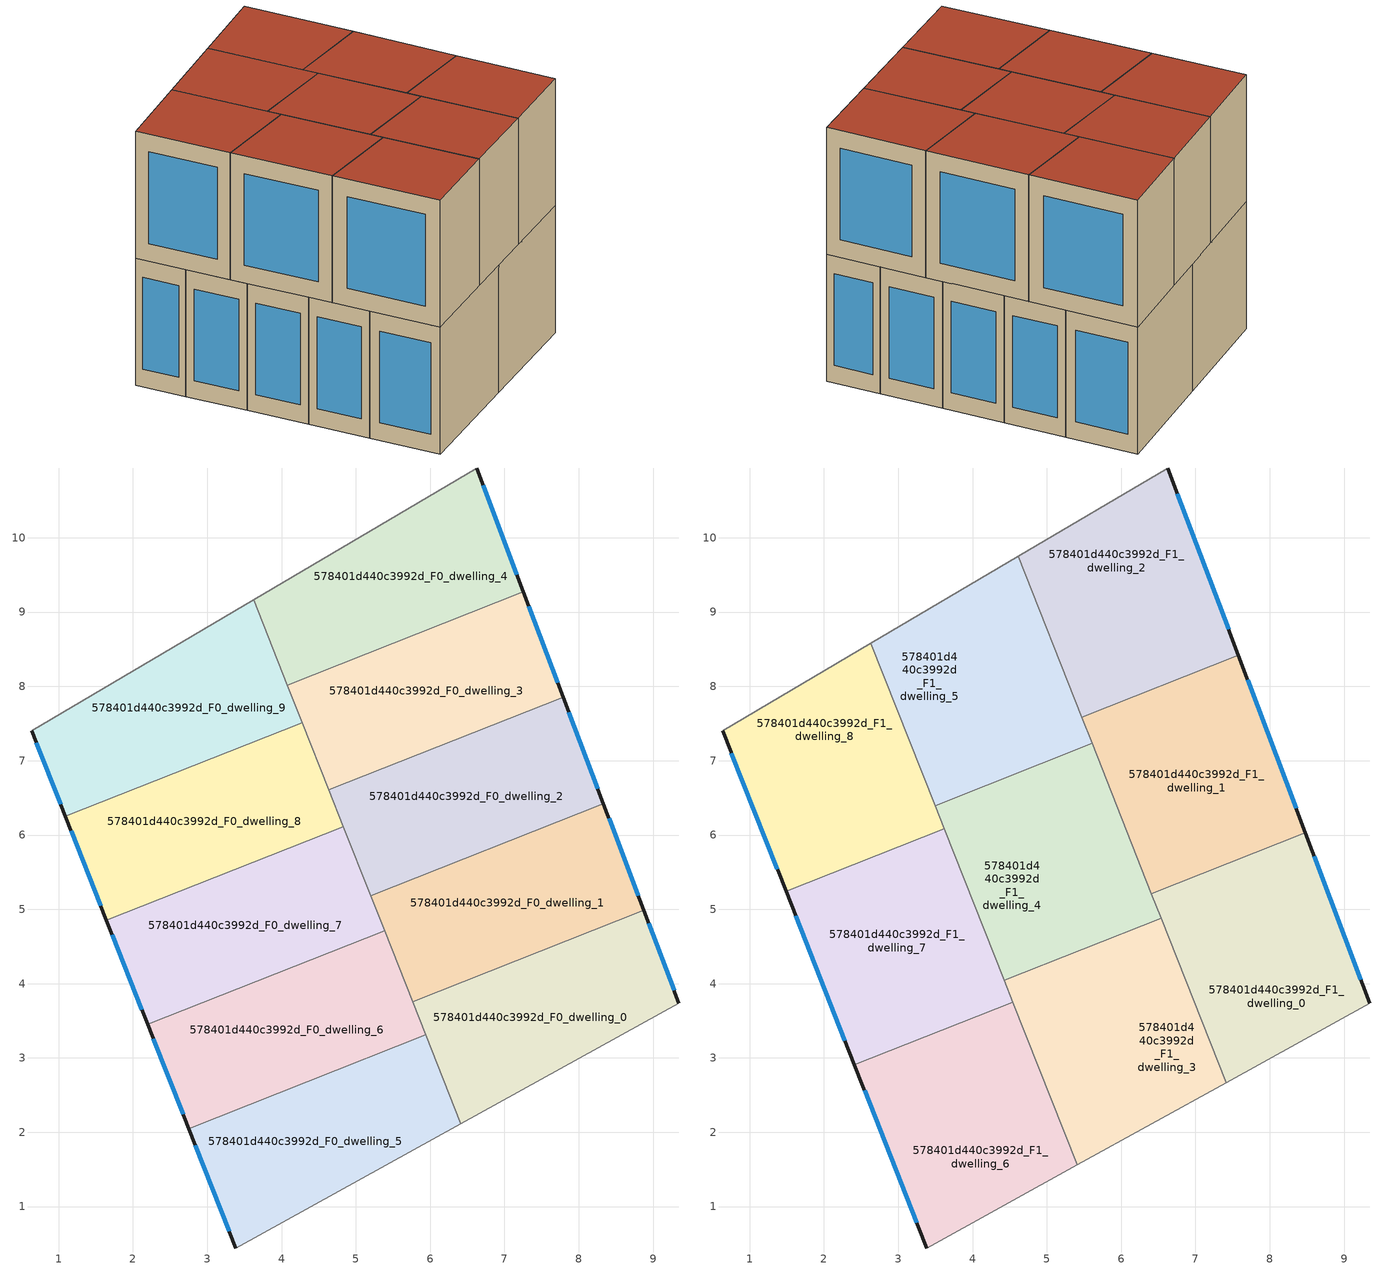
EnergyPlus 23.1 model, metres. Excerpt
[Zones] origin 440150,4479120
578401d440c3992d_F0_dwelling_0
 floor ground (EU_floor_Construction): 8.88,4.98 9.35,3.74 6.41,2.11 5.76,3.75 z0
 wall outside (EU_wall_Construction): 9.35,3.74 8.88,4.98 z0:3
 wall to 578401d440c3992d_F0_dwelling_1 (EU_wall_Construction): 8.88,4.98 5.76,3.75 z0:3
 wall adiabatic (EU_wall_Construction): 6.41,2.11 9.35,3.74 z0:3
 wall to 578401d440c3992d_F0_dwelling_5 (EU_wall_Construction): 5.94,3.31 6.41,2.11 z0:3
 wall to 578401d440c3992d_F0_dwelling_6 (EU_wall_Construction): 5.76,3.75 5.94,3.31 z0:3
 window (EU_Window_Construction): 9.28,3.91 8.94,4.81 z0.42:2.58
578401d440c3992d_F0_dwelling_1
 floor ground (EU_floor_Construction): 8.33,6.42 8.88,4.98 5.76,3.75 5.2,5.18 z0
 wall outside (EU_wall_Construction): 8.88,4.98 8.33,6.42 z0:3
 wall to 578401d440c3992d_F0_dwelling_2 (EU_wall_Construction): 8.33,6.42 5.2,5.18 z0:3
 wall to 578401d440c3992d_F0_dwelling_6 (EU_wall_Construction): 5.39,4.71 5.76,3.75 z0:3
 wall to 578401d440c3992d_F0_dwelling_7 (EU_wall_Construction): 5.2,5.18 5.39,4.71 z0:3
 window (EU_Window_Construction): 8.8,5.18 8.41,6.22 z0.42:2.58
578401d440c3992d_F0_dwelling_2
 floor ground (EU_floor_Construction): 7.79,7.85 8.33,6.42 5.2,5.18 4.64,6.61 z0
 wall outside (EU_wall_Construction): 8.33,6.42 7.79,7.85 z0:3
 wall to 578401d440c3992d_F0_dwelling_3 (EU_wall_Construction): 7.79,7.85 4.64,6.61 z0:3
 wall to 578401d440c3992d_F0_dwelling_7 (EU_wall_Construction): 4.83,6.11 5.2,5.18 z0:3
 wall to 578401d440c3992d_F0_dwelling_8 (EU_wall_Construction): 4.64,6.61 4.83,6.11 z0:3
 window (EU_Window_Construction): 8.26,6.62 7.87,7.65 z0.42:2.58
578401d440c3992d_F0_dwelling_3
 floor ground (EU_floor_Construction): 7.26,9.27 7.79,7.85 4.64,6.61 4.08,8.02 z0
 wall outside (EU_wall_Construction): 7.79,7.85 7.26,9.27 z0:3
 wall to 578401d440c3992d_F0_dwelling_4 (EU_wall_Construction): 7.26,9.27 4.08,8.02 z0:3
 wall to 578401d440c3992d_F0_dwelling_8 (EU_wall_Construction): 4.28,7.51 4.64,6.61 z0:3
 wall to 578401d440c3992d_F0_dwelling_9 (EU_wall_Construction): 4.08,8.02 4.28,7.51 z0:3
 window (EU_Window_Construction): 7.72,8.05 7.33,9.08 z0.42:2.58
 ceiling adiabatic (EU_roof_Construction): 7.79,7.85 7.26,9.27 5.13,8.43 5.47,7.59 7.58,8.42 z3; 5.69,7.02 5.61,7.23 4.55,6.82 4.64,6.61 z3
578401d440c3992d_F0_dwelling_4
 floor ground (EU_floor_Construction): 6.62,10.94 7.26,9.27 4.08,8.02 3.62,9.17 z0
 wall outside (EU_wall_Construction): 7.26,9.27 6.62,10.94 z0:3
 wall adiabatic (EU_wall_Construction): 6.62,10.94 3.62,9.17 z0:3
 wall to 578401d440c3992d_F0_dwelling_9 (EU_wall_Construction): 3.62,9.17 4.08,8.02 z0:3
 window (EU_Window_Construction): 7.17,9.5 6.71,10.71 z0.42:2.58
578401d440c3992d_F0_dwelling_5
 floor ground (EU_floor_Construction): 5.94,3.31 6.41,2.11 3.39,0.44 2.75,2.05 z0
 wall outside (EU_wall_Construction): 2.75,2.05 3.39,0.44 z0:3
 wall to 578401d440c3992d_F0_dwelling_6 (EU_wall_Construction): 5.94,3.31 2.75,2.05 z0:3
 wall adiabatic (EU_wall_Construction): 3.39,0.44 6.41,2.11 z0:3
 window (EU_Window_Construction): 2.84,1.83 3.3,0.67 z0.42:2.58
578401d440c3992d_F0_dwelling_6
 floor ground (EU_floor_Construction): 5.39,4.71 5.94,3.31 2.75,2.05 2.2,3.45 z0
 wall outside (EU_wall_Construction): 2.2,3.45 2.75,2.05 z0:3
 wall to 578401d440c3992d_F0_dwelling_7 (EU_wall_Construction): 5.39,4.71 2.2,3.45 z0:3
 window (EU_Window_Construction): 2.27,3.26 2.67,2.24 z0.42:2.58
 ceiling adiabatic (EU_roof_Construction): 4.88,2.89 4.42,4.05 5.48,4.46 5.39,4.71 4.33,4.29 z3
578401d440c3992d_F0_dwelling_7
 floor ground (EU_floor_Construction): 4.83,6.11 5.39,4.71 2.2,3.45 1.64,4.85 z0
 wall outside (EU_wall_Construction): 1.64,4.85 2.2,3.45 z0:3
 wall to 578401d440c3992d_F0_dwelling_8 (EU_wall_Construction): 4.83,6.11 1.64,4.85 z0:3
 window (EU_Window_Construction): 1.72,4.66 2.12,3.65 z0.42:2.58
 ceiling adiabatic (EU_roof_Construction): 5.39,4.71 4.83,6.11 3.77,5.69 4.33,4.29 z3
578401d440c3992d_F0_dwelling_8
 floor ground (EU_floor_Construction): 4.28,7.51 4.83,6.11 1.64,4.85 1.09,6.25 z0
 wall outside (EU_wall_Construction): 1.09,6.25 1.64,4.85 z0:3
 wall to 578401d440c3992d_F0_dwelling_9 (EU_wall_Construction): 4.28,7.51 1.09,6.25 z0:3
 window (EU_Window_Construction): 1.17,6.06 1.57,5.05 z0.42:2.58
578401d440c3992d_F0_dwelling_9
 floor ground (EU_floor_Construction): 3.62,9.17 4.28,7.51 1.09,6.25 0.64,7.4 z0
 wall outside (EU_wall_Construction): 0.64,7.4 1.09,6.25 z0:3
 wall adiabatic (EU_wall_Construction): 3.62,9.17 0.64,7.4 z0:3
 window (EU_Window_Construction): 0.7,7.24 1.03,6.41 z0.42:2.58
578401d440c3992d_F1_dwelling_0
 floor to 578401d440c3992d_F0_dwelling_0 (EU_floor_Construction): 8.88,4.98 9.35,3.74 7.41,2.67 6.82,4.17 z3
 floor to 578401d440c3992d_F0_dwelling_1 (EU_floor_Construction): 8.48,6.03 8.88,4.98 6.82,4.17 6.41,5.21 z3
 wall outside (EU_wall_Construction): 9.35,3.74 8.48,6.03 z3:6
 wall to 578401d440c3992d_F1_dwelling_1 (EU_wall_Construction): 8.48,6.03 6.41,5.21 z3:6
 wall adiabatic (EU_wall_Construction): 7.41,2.67 9.35,3.74 z3:6
 wall to 578401d440c3992d_F1_dwelling_3 (EU_wall_Construction): 6.54,4.88 7.41,2.67 z3:6
 wall to 578401d440c3992d_F1_dwelling_4 (EU_wall_Construction): 6.41,5.21 6.54,4.88 z3:6
 window (EU_Window_Construction): 9.23,4.05 8.6,5.71 z3.42:5.58
 roof outside (EU_roof_Construction): 9.35,3.74 8.48,6.03 6.41,5.21 7.41,2.67 z6
578401d440c3992d_F1_dwelling_1
 floor to 578401d440c3992d_F0_dwelling_1 (EU_floor_Construction): 8.33,6.42 8.48,6.03 6.41,5.21 6.25,5.6 z3
 floor to 578401d440c3992d_F0_dwelling_2 (EU_floor_Construction): 7.79,7.85 8.33,6.42 6.25,5.6 5.69,7.02 z3
 floor to 578401d440c3992d_F0_dwelling_3 (EU_floor_Construction): 7.58,8.42 7.79,7.85 5.69,7.02 5.47,7.59 z3
 wall outside (EU_wall_Construction): 8.48,6.03 7.58,8.42 z3:6
 wall to 578401d440c3992d_F1_dwelling_2 (EU_wall_Construction): 7.58,8.42 5.47,7.59 z3:6
 wall to 578401d440c3992d_F1_dwelling_4 (EU_wall_Construction): 5.61,7.23 6.41,5.21 z3:6
 wall to 578401d440c3992d_F1_dwelling_5 (EU_wall_Construction): 5.47,7.59 5.61,7.23 z3:6
 window (EU_Window_Construction): 8.35,6.36 7.7,8.09 z3.42:5.58
 roof outside (EU_roof_Construction): 8.48,6.03 7.58,8.42 5.47,7.59 6.41,5.21 z6
578401d440c3992d_F1_dwelling_2
 floor to 578401d440c3992d_F0_dwelling_4 (EU_floor_Construction): 6.62,10.94 7.25,9.27 5.13,8.43 4.61,9.75 z3
 floor adiabatic (EU_floor_Construction): 7.25,9.27 7.58,8.42 5.47,7.59 5.13,8.43 z3
 wall outside (EU_wall_Construction): 7.58,8.42 6.62,10.94 z3:6
 wall adiabatic (EU_wall_Construction): 6.62,10.94 4.61,9.75 z3:6
 wall to 578401d440c3992d_F1_dwelling_5 (EU_wall_Construction): 4.61,9.75 5.47,7.59 z3:6
 window (EU_Window_Construction): 7.44,8.77 6.76,10.59 z3.42:5.58
 roof outside (EU_roof_Construction): 7.58,8.42 6.62,10.94 4.61,9.75 5.47,7.59 z6
578401d440c3992d_F1_dwelling_3
 floor to 578401d440c3992d_F0_dwelling_5 (EU_floor_Construction): 5.94,3.31 6.41,2.11 5.41,1.56 4.88,2.89 z3
 floor to 578401d440c3992d_F0_dwelling_0 (EU_floor_Construction): 6.82,4.17 7.41,2.67 6.41,2.11 5.76,3.75 z3
 floor to 578401d440c3992d_F0_dwelling_1 (EU_floor_Construction): 6.54,4.88 6.82,4.17 5.76,3.75 5.48,4.46 z3
 floor to 578401d440c3992d_F0_dwelling_6 (EU_floor_Construction): 5.48,4.46 5.94,3.31 4.88,2.89 4.42,4.05 z3
 wall to 578401d440c3992d_F1_dwelling_4 (EU_wall_Construction): 6.54,4.88 4.42,4.05 z3:6
 wall adiabatic (EU_wall_Construction): 5.41,1.56 7.41,2.67 z3:6
 wall to 578401d440c3992d_F1_dwelling_6 (EU_wall_Construction): 4.54,3.75 5.41,1.56 z3:6
 wall to 578401d440c3992d_F1_dwelling_7 (EU_wall_Construction): 4.43,4.05 4.54,3.75 z3:6
 roof outside (EU_roof_Construction): 7.41,2.67 6.54,4.88 4.42,4.05 5.41,1.56 z6
578401d440c3992d_F1_dwelling_4
 floor to 578401d440c3992d_F0_dwelling_2 (EU_floor_Construction): 5.69,7.02 6.25,5.6 5.2,5.18 4.64,6.61 z3
 floor to 578401d440c3992d_F0_dwelling_8 (EU_floor_Construction): 4.55,6.82 4.83,6.11 3.77,5.69 3.5,6.4 z3
 floor adiabatic (EU_floor_Construction): 5.61,7.23 5.69,7.02 4.64,6.61 4.55,6.82 z3; 4.83,6.11 4.64,6.59 5.48,4.46 4.42,4.05 3.77,5.69 z3
 floor to 578401d440c3992d_F0_dwelling_1 (EU_floor_Construction): 6.25,5.6 6.54,4.88 5.48,4.46 5.2,5.18 z3
 wall to 578401d440c3992d_F1_dwelling_5 (EU_wall_Construction): 5.61,7.23 3.5,6.4 z3:6
 wall to 578401d440c3992d_F1_dwelling_7 (EU_wall_Construction): 3.62,6.08 4.42,4.05 z3:6
 wall to 578401d440c3992d_F1_dwelling_8 (EU_wall_Construction): 3.5,6.4 3.62,6.08 z3:6
 roof outside (EU_roof_Construction): 6.54,4.88 5.61,7.23 3.5,6.4 4.42,4.05 z6
578401d440c3992d_F1_dwelling_5
 floor to 578401d440c3992d_F0_dwelling_9 (EU_floor_Construction): 3.62,9.17 4.28,7.51 3.22,7.09 2.63,8.58 z3
 floor to 578401d440c3992d_F0_dwelling_4 (EU_floor_Construction): 4.61,9.75 5.13,8.43 4.08,8.02 3.62,9.17 z3
 floor to 578401d440c3992d_F0_dwelling_3 (EU_floor_Construction): 5.13,8.43 5.61,7.23 4.55,6.82 4.08,8.02 z3
 floor to 578401d440c3992d_F0_dwelling_8 (EU_floor_Construction): 4.28,7.51 4.55,6.82 3.5,6.4 3.22,7.09 z3
 wall adiabatic (EU_wall_Construction): 4.61,9.75 2.63,8.58 z3:6
 wall to 578401d440c3992d_F1_dwelling_8 (EU_wall_Construction): 2.63,8.58 3.5,6.4 z3:6
 roof outside (EU_roof_Construction): 5.61,7.23 4.61,9.75 2.63,8.58 3.5,6.4 z6
578401d440c3992d_F1_dwelling_6
 floor to 578401d440c3992d_F0_dwelling_5 (EU_floor_Construction): 4.88,2.89 5.41,1.56 3.39,0.44 2.75,2.05 z3
 floor to 578401d440c3992d_F0_dwelling_6 (EU_floor_Construction): 4.54,3.75 4.88,2.89 2.75,2.05 2.41,2.91 z3
 wall outside (EU_wall_Construction): 2.41,2.91 3.39,0.44 z3:6
 wall to 578401d440c3992d_F1_dwelling_7 (EU_wall_Construction): 4.54,3.75 2.41,2.91 z3:6
 wall adiabatic (EU_wall_Construction): 3.39,0.44 5.41,1.56 z3:6
 window (EU_Window_Construction): 2.55,2.57 3.25,0.78 z3.42:5.58
 roof outside (EU_roof_Construction): 5.41,1.56 4.54,3.75 2.41,2.91 3.39,0.44 z6
578401d440c3992d_F1_dwelling_7
 floor to 578401d440c3992d_F0_dwelling_7 (EU_floor_Construction): 3.77,5.69 4.33,4.29 2.2,3.45 1.64,4.85 z3
 floor to 578401d440c3992d_F0_dwelling_6 (EU_floor_Construction): 4.33,4.29 4.54,3.75 2.41,2.91 2.2,3.45 z3
 floor to 578401d440c3992d_F0_dwelling_8 (EU_floor_Construction): 3.62,6.08 3.77,5.69 1.64,4.85 1.49,5.24 z3
 wall outside (EU_wall_Construction): 1.49,5.24 2.41,2.91 z3:6
 wall to 578401d440c3992d_F1_dwelling_8 (EU_wall_Construction): 3.62,6.08 1.49,5.24 z3:6
 window (EU_Window_Construction): 1.62,4.92 2.28,3.23 z3.42:5.58
 roof outside (EU_roof_Construction): 4.54,3.75 3.62,6.08 1.49,5.24 2.41,2.91 z6
578401d440c3992d_F1_dwelling_8
 floor to 578401d440c3992d_F0_dwelling_8 (EU_floor_Construction): 3.22,7.09 3.62,6.08 1.49,5.24 1.09,6.25 z3
 floor to 578401d440c3992d_F0_dwelling_9 (EU_floor_Construction): 2.63,8.58 3.22,7.09 1.09,6.25 0.64,7.4 z3
 wall outside (EU_wall_Construction): 0.64,7.4 1.49,5.24 z3:6
 wall adiabatic (EU_wall_Construction): 2.63,8.58 0.64,7.4 z3:6
 window (EU_Window_Construction): 0.75,7.1 1.37,5.54 z3.42:5.58
 roof outside (EU_roof_Construction): 3.62,6.08 2.63,8.58 0.64,7.4 1.49,5.24 z6
[Building]
EU S2 Campaign: North Axis=0; Terrain=City; Solar Distribution=FullExterior
[Site:Location]
Madrid: Latitude=40.5; Longitude=-3.5; Time Zone=1; Elevation=609
[SizingPeriod:WeatherFileDays]
AnnualSizingPeriod: Begin Month=1; Begin Day of Month=1; End Month=12; End Day of Month=31; Day of Week for Start Day=Monday; Use Weather File Daylight Saving Period=No; Use Weather File Rain and Snow Indicators=No
[MATERIAL]
EU_InternalMass_Material: Roughness=MediumRough; Thickness=0.1; Conductivity=1; Density=1800; Specific Heat=900; Thermal Absorptance=0.9; Solar Absorptance=0.7; Visible Absorptance=0.7
[MATERIAL:NOMASS] Roughness=MediumRough; Thermal Absorptance=0.9; Solar Absorptance=0.7; Visible Absorptance=0.7
Name | Thermal Resistance
EU_wall_NoMass | 1.60022
EU_roof_NoMass | 1.57597
EU_floor_NoMass | 0.470652
[WINDOWMATERIAL:SIMPLEGLAZINGSYSTEM]
EU_Window_SimpleGlazing: UFactor=3.28802; Solar Heat Gain Coefficient=0.85; Visible Transmittance=0.85
[CONSTRUCTION]
EU_wall_Construction: EU_wall_NoMass
EU_roof_Construction: EU_roof_NoMass
EU_floor_Construction: EU_floor_NoMass
EU_InternalMass_Construction: EU_InternalMass_Material
EU_Window_Construction: EU_Window_SimpleGlazing
[ZONE] Type=1; Multiplier=1; Ceiling Height=autocalculate; Floor Area=autocalculate; Part of Total Floor Area=Yes
Name | Volume
578401d440c3992d_F0_dwelling_0 | 15.5043
578401d440c3992d_F1_dwelling_0 | 17.2203
578401d440c3992d_F0_dwelling_1 | 15.4955
578401d440c3992d_F1_dwelling_1 | 17.2185
578401d440c3992d_F0_dwelling_2 | 15.4933
578401d440c3992d_F1_dwelling_2 | 17.2192
578401d440c3992d_F0_dwelling_3 | 15.5061
578401d440c3992d_F1_dwelling_3 | 17.217
578401d440c3992d_F0_dwelling_4 | 15.5002
578401d440c3992d_F1_dwelling_4 | 17.2247
578401d440c3992d_F0_dwelling_5 | 15.4988
578401d440c3992d_F1_dwelling_5 | 17.2277
578401d440c3992d_F0_dwelling_6 | 15.5068
578401d440c3992d_F1_dwelling_6 | 17.2214
578401d440c3992d_F0_dwelling_7 | 15.4973
578401d440c3992d_F1_dwelling_7 | 17.2148
578401d440c3992d_F0_dwelling_8 | 15.4937
578401d440c3992d_F1_dwelling_8 | 17.2174
578401d440c3992d_F0_dwelling_9 | 15.5013
[INTERNALMASS] Construction=EU_InternalMass_Construction
Name | Zone or ZoneList | Surface Area
578401d440c3992d_F0_dwelling_0_EU_InternalMass | 578401d440c3992d_F0_dwelling_0 | 5.16824
578401d440c3992d_F0_dwelling_1_EU_InternalMass | 578401d440c3992d_F0_dwelling_1 | 5.16504
578401d440c3992d_F0_dwelling_2_EU_InternalMass | 578401d440c3992d_F0_dwelling_2 | 5.16454
578401d440c3992d_F0_dwelling_3_EU_InternalMass | 578401d440c3992d_F0_dwelling_3 | 5.16858
578401d440c3992d_F0_dwelling_4_EU_InternalMass | 578401d440c3992d_F0_dwelling_4 | 5.16668
578401d440c3992d_F0_dwelling_5_EU_InternalMass | 578401d440c3992d_F0_dwelling_5 | 5.16632
578401d440c3992d_F0_dwelling_6_EU_InternalMass | 578401d440c3992d_F0_dwelling_6 | 5.16902
578401d440c3992d_F0_dwelling_7_EU_InternalMass | 578401d440c3992d_F0_dwelling_7 | 5.16583
578401d440c3992d_F0_dwelling_8_EU_InternalMass | 578401d440c3992d_F0_dwelling_8 | 5.16457
578401d440c3992d_F0_dwelling_9_EU_InternalMass | 578401d440c3992d_F0_dwelling_9 | 5.16716
578401d440c3992d_F1_dwelling_0_EU_InternalMass | 578401d440c3992d_F1_dwelling_0 | 5.7401
578401d440c3992d_F1_dwelling_1_EU_InternalMass | 578401d440c3992d_F1_dwelling_1 | 5.73961
578401d440c3992d_F1_dwelling_2_EU_InternalMass | 578401d440c3992d_F1_dwelling_2 | 5.73971
578401d440c3992d_F1_dwelling_3_EU_InternalMass | 578401d440c3992d_F1_dwelling_3 | 5.73892
578401d440c3992d_F1_dwelling_4_EU_InternalMass | 578401d440c3992d_F1_dwelling_4 | 5.74162
578401d440c3992d_F1_dwelling_5_EU_InternalMass | 578401d440c3992d_F1_dwelling_5 | 5.74249
578401d440c3992d_F1_dwelling_6_EU_InternalMass | 578401d440c3992d_F1_dwelling_6 | 5.74024
578401d440c3992d_F1_dwelling_7_EU_InternalMass | 578401d440c3992d_F1_dwelling_7 | 5.73838
578401d440c3992d_F1_dwelling_8_EU_InternalMass | 578401d440c3992d_F1_dwelling_8 | 5.73915
[OTHEREQUIPMENT] Fuel Type=Electricity; Design Level Calculation Method=Watts/Area; Power per Zone Floor Area=1; Fraction Latent=0; Fraction Radiant=0; Fraction Lost=0; Carbon Dioxide Generation Rate=0; EndUse Subcategory=EU_Step8_InternalGains
Name | Zone or ZoneList or Space or SpaceList | Schedule
EU_Step8_InternalGain_578401d440c3992d_F0_dwelling_0_f000 | 578401d440c3992d_F0_dwelling_0 | EU_Step8_GainSchedule_578401d440c3992d_F0_dwelling_0_f000
EU_Step8_InternalGain_578401d440c3992d_F0_dwelling_1_f000 | 578401d440c3992d_F0_dwelling_1 | EU_Step8_GainSchedule_578401d440c3992d_F0_dwelling_1_f000
EU_Step8_InternalGain_578401d440c3992d_F0_dwelling_2_f000 | 578401d440c3992d_F0_dwelling_2 | EU_Step8_GainSchedule_578401d440c3992d_F0_dwelling_2_f000
EU_Step8_InternalGain_578401d440c3992d_F0_dwelling_3_f000 | 578401d440c3992d_F0_dwelling_3 | EU_Step8_GainSchedule_578401d440c3992d_F0_dwelling_3_f000
EU_Step8_InternalGain_578401d440c3992d_F0_dwelling_4_f000 | 578401d440c3992d_F0_dwelling_4 | EU_Step8_GainSchedule_578401d440c3992d_F0_dwelling_4_f000
EU_Step8_InternalGain_578401d440c3992d_F0_dwelling_5_f000 | 578401d440c3992d_F0_dwelling_5 | EU_Step8_GainSchedule_578401d440c3992d_F0_dwelling_5_f000
EU_Step8_InternalGain_578401d440c3992d_F0_dwelling_6_f000 | 578401d440c3992d_F0_dwelling_6 | EU_Step8_GainSchedule_578401d440c3992d_F0_dwelling_6_f000
EU_Step8_InternalGain_578401d440c3992d_F0_dwelling_7_f000 | 578401d440c3992d_F0_dwelling_7 | EU_Step8_GainSchedule_578401d440c3992d_F0_dwelling_7_f000
EU_Step8_InternalGain_578401d440c3992d_F0_dwelling_8_f000 | 578401d440c3992d_F0_dwelling_8 | EU_Step8_GainSchedule_578401d440c3992d_F0_dwelling_8_f000
EU_Step8_InternalGain_578401d440c3992d_F0_dwelling_9_f000 | 578401d440c3992d_F0_dwelling_9 | EU_Step8_GainSchedule_578401d440c3992d_F0_dwelling_9_f000
EU_Step8_InternalGain_578401d440c3992d_F1_dwelling_0_f000 | 578401d440c3992d_F1_dwelling_0 | EU_Step8_GainSchedule_578401d440c3992d_F1_dwelling_0_f000
EU_Step8_InternalGain_578401d440c3992d_F1_dwelling_1_f000 | 578401d440c3992d_F1_dwelling_1 | EU_Step8_GainSchedule_578401d440c3992d_F1_dwelling_1_f000
EU_Step8_InternalGain_578401d440c3992d_F1_dwelling_2_f000 | 578401d440c3992d_F1_dwelling_2 | EU_Step8_GainSchedule_578401d440c3992d_F1_dwelling_2_f000
EU_Step8_InternalGain_578401d440c3992d_F1_dwelling_3_f000 | 578401d440c3992d_F1_dwelling_3 | EU_Step8_GainSchedule_578401d440c3992d_F1_dwelling_3_f000
EU_Step8_InternalGain_578401d440c3992d_F1_dwelling_4_f000 | 578401d440c3992d_F1_dwelling_4 | EU_Step8_GainSchedule_578401d440c3992d_F1_dwelling_4_f000
EU_Step8_InternalGain_578401d440c3992d_F1_dwelling_5_f000 | 578401d440c3992d_F1_dwelling_5 | EU_Step8_GainSchedule_578401d440c3992d_F1_dwelling_5_f000
EU_Step8_InternalGain_578401d440c3992d_F1_dwelling_6_f000 | 578401d440c3992d_F1_dwelling_6 | EU_Step8_GainSchedule_578401d440c3992d_F1_dwelling_6_f000
EU_Step8_InternalGain_578401d440c3992d_F1_dwelling_7_f000 | 578401d440c3992d_F1_dwelling_7 | EU_Step8_GainSchedule_578401d440c3992d_F1_dwelling_7_f000
EU_Step8_InternalGain_578401d440c3992d_F1_dwelling_8_f000 | 578401d440c3992d_F1_dwelling_8 | EU_Step8_GainSchedule_578401d440c3992d_F1_dwelling_8_f000
[ZONEVENTILATION:DESIGNFLOWRATE] Schedule=EU_AlwaysOn; Design Flow Rate Calculation Method=AirChanges/Hour; Air Changes per Hour=0.480704; Ventilation Type=Natural; Fan Pressure Rise=0; Fan Total Efficiency=1; Constant Term Coefficient=1; Temperature Term Coefficient=0; Velocity Term Coefficient=0; Velocity Squared Term Coefficient=0; Minimum Indoor Temperature=-100; Maximum Indoor Temperature=100; Delta Temperature=-100; Minimum Outdoor Temperature=-100; Maximum Outdoor Temperature=100; Maximum Wind Speed=40
Name | Zone or ZoneList or Space or SpaceList
EU_ConstantAir_578401d440c3992d_F0_dwelling_0 | 578401d440c3992d_F0_dwelling_0
EU_ConstantAir_578401d440c3992d_F0_dwelling_1 | 578401d440c3992d_F0_dwelling_1
EU_ConstantAir_578401d440c3992d_F0_dwelling_2 | 578401d440c3992d_F0_dwelling_2
EU_ConstantAir_578401d440c3992d_F0_dwelling_3 | 578401d440c3992d_F0_dwelling_3
EU_ConstantAir_578401d440c3992d_F0_dwelling_4 | 578401d440c3992d_F0_dwelling_4
EU_ConstantAir_578401d440c3992d_F0_dwelling_5 | 578401d440c3992d_F0_dwelling_5
EU_ConstantAir_578401d440c3992d_F0_dwelling_6 | 578401d440c3992d_F0_dwelling_6
EU_ConstantAir_578401d440c3992d_F0_dwelling_7 | 578401d440c3992d_F0_dwelling_7
EU_ConstantAir_578401d440c3992d_F0_dwelling_8 | 578401d440c3992d_F0_dwelling_8
EU_ConstantAir_578401d440c3992d_F0_dwelling_9 | 578401d440c3992d_F0_dwelling_9
EU_ConstantAir_578401d440c3992d_F1_dwelling_0 | 578401d440c3992d_F1_dwelling_0
EU_ConstantAir_578401d440c3992d_F1_dwelling_1 | 578401d440c3992d_F1_dwelling_1
EU_ConstantAir_578401d440c3992d_F1_dwelling_2 | 578401d440c3992d_F1_dwelling_2
EU_ConstantAir_578401d440c3992d_F1_dwelling_3 | 578401d440c3992d_F1_dwelling_3
EU_ConstantAir_578401d440c3992d_F1_dwelling_4 | 578401d440c3992d_F1_dwelling_4
EU_ConstantAir_578401d440c3992d_F1_dwelling_5 | 578401d440c3992d_F1_dwelling_5
EU_ConstantAir_578401d440c3992d_F1_dwelling_6 | 578401d440c3992d_F1_dwelling_6
EU_ConstantAir_578401d440c3992d_F1_dwelling_7 | 578401d440c3992d_F1_dwelling_7
EU_ConstantAir_578401d440c3992d_F1_dwelling_8 | 578401d440c3992d_F1_dwelling_8
[HVACTEMPLATE:THERMOSTAT] Constant Heating Setpoint=20; Constant Cooling Setpoint=50
EU_HeatOnly_578401d440c3992d_F0_dwelling_0; EU_HeatOnly_578401d440c3992d_F0_dwelling_1; EU_HeatOnly_578401d440c3992d_F0_dwelling_2; EU_HeatOnly_578401d440c3992d_F0_dwelling_3; EU_HeatOnly_578401d440c3992d_F0_dwelling_4; EU_HeatOnly_578401d440c3992d_F0_dwelling_5; EU_HeatOnly_578401d440c3992d_F0_dwelling_6; EU_HeatOnly_578401d440c3992d_F0_dwelling_7; EU_HeatOnly_578401d440c3992d_F0_dwelling_8; EU_HeatOnly_578401d440c3992d_F0_dwelling_9; EU_HeatOnly_578401d440c3992d_F1_dwelling_0; EU_HeatOnly_578401d440c3992d_F1_dwelling_1; EU_HeatOnly_578401d440c3992d_F1_dwelling_2; EU_HeatOnly_578401d440c3992d_F1_dwelling_3; EU_HeatOnly_578401d440c3992d_F1_dwelling_4; EU_HeatOnly_578401d440c3992d_F1_dwelling_5; EU_HeatOnly_578401d440c3992d_F1_dwelling_6; EU_HeatOnly_578401d440c3992d_F1_dwelling_7; EU_HeatOnly_578401d440c3992d_F1_dwelling_8
[HVACTEMPLATE:ZONE:IDEALLOADSAIRSYSTEM] System Availability Schedule=EU_AlwaysOn; Maximum Heating Supply Air Temperature=50; Minimum Cooling Supply Air Temperature=13; Maximum Heating Supply Air Humidity Ratio=0.0156; Minimum Cooling Supply Air Humidity Ratio=0.0077; Heating Limit=NoLimit; Cooling Limit=NoLimit; Heating Availability Schedule=EU_AlwaysOn; Cooling Availability Schedule=EU_CoolingOff; Dehumidification Control Type=ConstantSensibleHeatRatio; Cooling Sensible Heat Ratio=0.7; Dehumidification Setpoint=60; Humidification Control Type=None; Humidification Setpoint=30; Outdoor Air Method=None; Outdoor Air Flow Rate per Person=0.00944; Outdoor Air Flow Rate per Zone Floor Area=0; Outdoor Air Flow Rate per Zone=0; Demand Controlled Ventilation Type=None; Outdoor Air Economizer Type=NoEconomizer; Heat Recovery Type=None; Sensible Heat Recovery Effectiveness=0.7; Latent Heat Recovery Effectiveness=0.65
Name | Template Thermostat
578401d440c3992d_F0_dwelling_0 | EU_HeatOnly_578401d440c3992d_F0_dwelling_0
578401d440c3992d_F0_dwelling_1 | EU_HeatOnly_578401d440c3992d_F0_dwelling_1
578401d440c3992d_F0_dwelling_2 | EU_HeatOnly_578401d440c3992d_F0_dwelling_2
578401d440c3992d_F0_dwelling_3 | EU_HeatOnly_578401d440c3992d_F0_dwelling_3
578401d440c3992d_F0_dwelling_4 | EU_HeatOnly_578401d440c3992d_F0_dwelling_4
578401d440c3992d_F0_dwelling_5 | EU_HeatOnly_578401d440c3992d_F0_dwelling_5
578401d440c3992d_F0_dwelling_6 | EU_HeatOnly_578401d440c3992d_F0_dwelling_6
578401d440c3992d_F0_dwelling_7 | EU_HeatOnly_578401d440c3992d_F0_dwelling_7
578401d440c3992d_F0_dwelling_8 | EU_HeatOnly_578401d440c3992d_F0_dwelling_8
578401d440c3992d_F0_dwelling_9 | EU_HeatOnly_578401d440c3992d_F0_dwelling_9
578401d440c3992d_F1_dwelling_0 | EU_HeatOnly_578401d440c3992d_F1_dwelling_0
578401d440c3992d_F1_dwelling_1 | EU_HeatOnly_578401d440c3992d_F1_dwelling_1
578401d440c3992d_F1_dwelling_2 | EU_HeatOnly_578401d440c3992d_F1_dwelling_2
578401d440c3992d_F1_dwelling_3 | EU_HeatOnly_578401d440c3992d_F1_dwelling_3
578401d440c3992d_F1_dwelling_4 | EU_HeatOnly_578401d440c3992d_F1_dwelling_4
578401d440c3992d_F1_dwelling_5 | EU_HeatOnly_578401d440c3992d_F1_dwelling_5
578401d440c3992d_F1_dwelling_6 | EU_HeatOnly_578401d440c3992d_F1_dwelling_6
578401d440c3992d_F1_dwelling_7 | EU_HeatOnly_578401d440c3992d_F1_dwelling_7
578401d440c3992d_F1_dwelling_8 | EU_HeatOnly_578401d440c3992d_F1_dwelling_8
[SIZING:ZONE] Zone Cooling Design Supply Air Temperature Input Method=SupplyAirTemperature; Zone Cooling Design Supply Air Temperature=13; Zone Heating Design Supply Air Temperature Input Method=SupplyAirTemperature; Zone Heating Design Supply Air Temperature=50; Zone Cooling Design Supply Air Humidity Ratio=0.008; Zone Heating Design Supply Air Humidity Ratio=0.008; Cooling Design Air Flow Method=DesignDay; Cooling Design Air Flow Rate=0; Cooling Minimum Air Flow per Zone Floor Area=0.000762; Cooling Minimum Air Flow=0; Cooling Minimum Air Flow Fraction=0.2; Heating Design Air Flow Method=DesignDay; Heating Design Air Flow Rate=0; Heating Maximum Air Flow per Zone Floor Area=0.002032; Heating Maximum Air Flow=0.141576; Heating Maximum Air Flow Fraction=0.3; Account for Dedicated Outdoor Air System=No; Dedicated Outdoor Air System Control Strategy=NeutralSupplyAir; Dedicated Outdoor Air Low Setpoint Temperature for Design=autosize; Dedicated Outdoor Air High Setpoint Temperature for Design=autosize; Zone Load Sizing Method=Sensible Load Only No Latent Load; Zone Latent Cooling Design Supply Air Humidity Ratio Input Method=HumidityRatioDifference; Zone Cooling Design Supply Air Humidity Ratio Difference=0.005; Zone Latent Heating Design Supply Air Humidity Ratio Input Method=HumidityRatioDifference; Zone Humidification Design Supply Air Humidity Ratio Difference=0.005
578401d440c3992d_F0_dwelling_0; 578401d440c3992d_F0_dwelling_1; 578401d440c3992d_F0_dwelling_2; 578401d440c3992d_F0_dwelling_3; 578401d440c3992d_F0_dwelling_4; 578401d440c3992d_F0_dwelling_5; 578401d440c3992d_F0_dwelling_6; 578401d440c3992d_F0_dwelling_7; 578401d440c3992d_F0_dwelling_8; 578401d440c3992d_F0_dwelling_9; 578401d440c3992d_F1_dwelling_0; 578401d440c3992d_F1_dwelling_1; 578401d440c3992d_F1_dwelling_2; 578401d440c3992d_F1_dwelling_3; 578401d440c3992d_F1_dwelling_4; 578401d440c3992d_F1_dwelling_5; 578401d440c3992d_F1_dwelling_6; 578401d440c3992d_F1_dwelling_7; 578401d440c3992d_F1_dwelling_8
[SCHEDULE:CONSTANT]
Name | Hourly Value
EU_AlwaysOn | 1
EU_CoolingOff | 0
[SCHEDULE:FILE] Column Number=1; Rows to Skip at Top=0; Number of Hours of Data=8760; Column Separator=Comma; Interpolate to Timestep=No; Minutes per Item=60; Adjust Schedule for Daylight Savings=Yes
Name | File
EU_Step8_GainSchedule_578401d440c3992d_F0_dwelling_0_f000 | ../../schedules/578401d440c3992d/578401d440c3992d_F0_dwelling_0_f000_gain.csv
EU_Step8_GainSchedule_578401d440c3992d_F0_dwelling_1_f000 | ../../schedules/578401d440c3992d/578401d440c3992d_F0_dwelling_1_f000_gain.csv
EU_Step8_GainSchedule_578401d440c3992d_F0_dwelling_2_f000 | ../../schedules/578401d440c3992d/578401d440c3992d_F0_dwelling_2_f000_gain.csv
EU_Step8_GainSchedule_578401d440c3992d_F0_dwelling_3_f000 | ../../schedules/578401d440c3992d/578401d440c3992d_F0_dwelling_3_f000_gain.csv
EU_Step8_GainSchedule_578401d440c3992d_F0_dwelling_4_f000 | ../../schedules/578401d440c3992d/578401d440c3992d_F0_dwelling_4_f000_gain.csv
EU_Step8_GainSchedule_578401d440c3992d_F0_dwelling_5_f000 | ../../schedules/578401d440c3992d/578401d440c3992d_F0_dwelling_5_f000_gain.csv
EU_Step8_GainSchedule_578401d440c3992d_F0_dwelling_6_f000 | ../../schedules/578401d440c3992d/578401d440c3992d_F0_dwelling_6_f000_gain.csv
EU_Step8_GainSchedule_578401d440c3992d_F0_dwelling_7_f000 | ../../schedules/578401d440c3992d/578401d440c3992d_F0_dwelling_7_f000_gain.csv
EU_Step8_GainSchedule_578401d440c3992d_F0_dwelling_8_f000 | ../../schedules/578401d440c3992d/578401d440c3992d_F0_dwelling_8_f000_gain.csv
EU_Step8_GainSchedule_578401d440c3992d_F0_dwelling_9_f000 | ../../schedules/578401d440c3992d/578401d440c3992d_F0_dwelling_9_f000_gain.csv
EU_Step8_GainSchedule_578401d440c3992d_F1_dwelling_0_f000 | ../../schedules/578401d440c3992d/578401d440c3992d_F1_dwelling_0_f000_gain.csv
EU_Step8_GainSchedule_578401d440c3992d_F1_dwelling_1_f000 | ../../schedules/578401d440c3992d/578401d440c3992d_F1_dwelling_1_f000_gain.csv
EU_Step8_GainSchedule_578401d440c3992d_F1_dwelling_2_f000 | ../../schedules/578401d440c3992d/578401d440c3992d_F1_dwelling_2_f000_gain.csv
EU_Step8_GainSchedule_578401d440c3992d_F1_dwelling_3_f000 | ../../schedules/578401d440c3992d/578401d440c3992d_F1_dwelling_3_f000_gain.csv
EU_Step8_GainSchedule_578401d440c3992d_F1_dwelling_4_f000 | ../../schedules/578401d440c3992d/578401d440c3992d_F1_dwelling_4_f000_gain.csv
EU_Step8_GainSchedule_578401d440c3992d_F1_dwelling_5_f000 | ../../schedules/578401d440c3992d/578401d440c3992d_F1_dwelling_5_f000_gain.csv
EU_Step8_GainSchedule_578401d440c3992d_F1_dwelling_6_f000 | ../../schedules/578401d440c3992d/578401d440c3992d_F1_dwelling_6_f000_gain.csv
EU_Step8_GainSchedule_578401d440c3992d_F1_dwelling_7_f000 | ../../schedules/578401d440c3992d/578401d440c3992d_F1_dwelling_7_f000_gain.csv
EU_Step8_GainSchedule_578401d440c3992d_F1_dwelling_8_f000 | ../../schedules/578401d440c3992d/578401d440c3992d_F1_dwelling_8_f000_gain.csv
